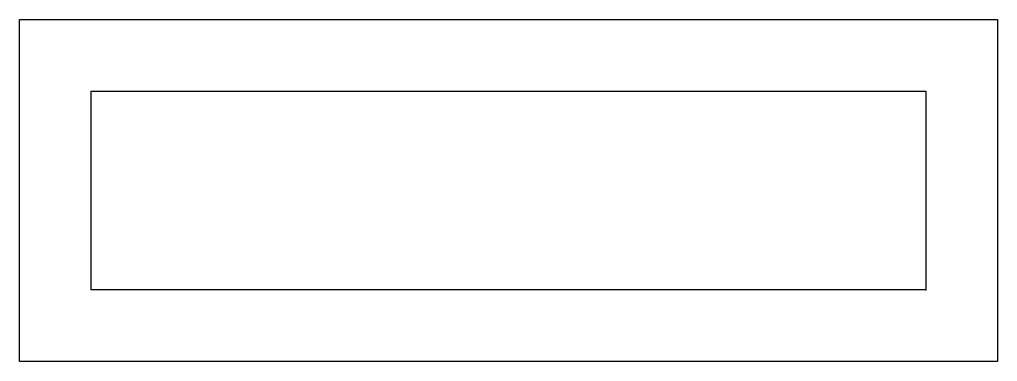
# Model space of a CAD drawing. Header units: millimetres. Extents: x -45.6 to 3.6, y -3.6 to 13.6.
import ezdxf

# ---------------------------------------------------------------- set-up
doc = ezdxf.new("R2010")
doc.units = ezdxf.units.MM
doc.layers.get('0').update_dxf_attribs({"linetype": 'CONTINUOUS'})

msp = doc.modelspace()

# ---------------------------------------------------------------- linework, layer by layer
for points in [[(3.6, -3.6), (-45.6, -3.6), (-45.6, 13.6), (3.6, 13.6)], [(0, 0), (-42, 0), (-42, 10), (0, 10)]]:
    msp.add_lwpolyline(points, close=True)
msp.add_point((0, 0))

doc.saveas('drawing.dxf')
